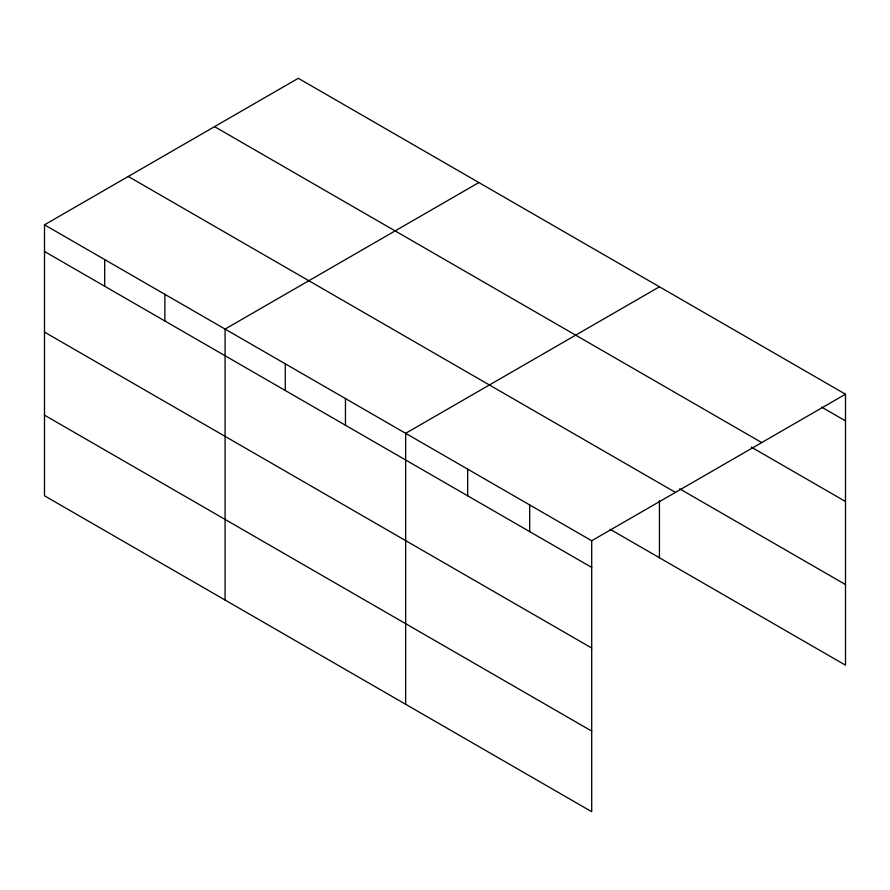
<?xml version="1.0" encoding="UTF-8"?>
<svg xmlns="http://www.w3.org/2000/svg" width="890" height="890" viewBox="0 0 890 890"><rect width="100%" height="100%" fill="white"/><g stroke="black" fill="none" stroke-linecap="round" stroke-linejoin="round"><path stroke-width="1.33" d="M44.5 224.825L591.705 540.742L591.705 811.702L44.5 495.786L44.5 224.825L298.295 78.298L845.5 394.214L845.5 665.175L610.095 529.272M478.876 182.55L225.081 329.078L225.081 600.038M659.446 286.803L405.651 433.33L405.651 704.29M591.705 540.742L845.5 394.214M821.648 407.119L845.5 420.892M214.546 126.647L761.751 442.575M751.282 447.103L845.5 501.504M679.726 488.855L845.5 584.563M128.249 176.465L675.454 492.393M44.5 251.492L591.705 567.42M44.5 332.103L591.705 648.031M44.5 415.163L591.705 731.091M659.446 500.781L659.446 557.763M529.683 504.942L529.683 531.608M467.673 469.141L467.673 495.808M345.465 398.575L345.465 425.253M285.267 363.832L285.267 390.499M164.884 294.323L164.884 320.99M104.697 259.569L104.697 286.246"/></g></svg>
